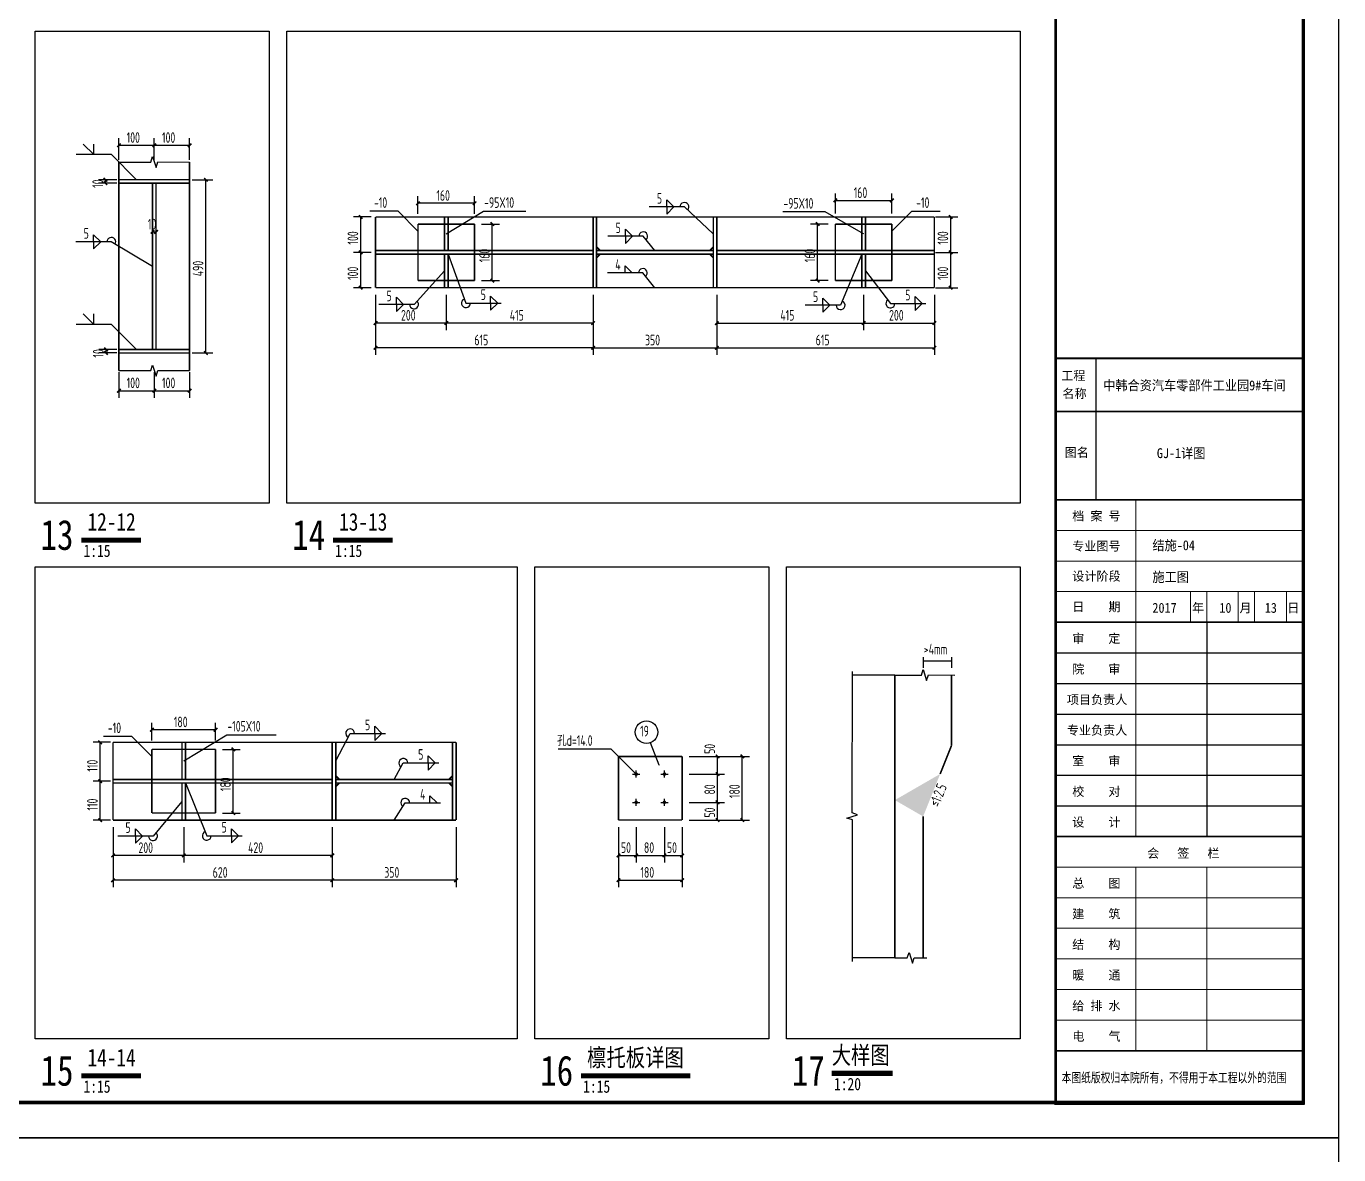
# Model space of a CAD drawing. Extents: x 4043574 to 4201224, y -1031091 to -644991.
# Drawn here: x 4111565 to 4148674, y -912766 to -880855 of the extents above; entities that cross this region are included whole.
import ezdxf

# ---------------------------------------------------------------- set-up
doc = ezdxf.new("R2010")
doc.units = 0
doc.header["$LTSCALE"] = 1000
doc.header["$MEASUREMENT"] = 0
for name, color, linetype in [('DIM_SYMB', 3, 'Continuous'), ('PUB_DIM', 3, 'Continuous'), ('PUB_TEXT', 7, 'Continuous'), ('PUB_TITLE', 4, 'Continuous'), ('墙线__粗线', 214, 'Continuous'), ('尺寸标注', 253, 'Continuous'), ('层10', 253, 'Continuous'), ('层1000', 2, 'Continuous'), ('焊缝标注', 253, 'Continuous'), ('编号标注', 253, 'Continuous'), ('螺栓孔标注', 253, 'Continuous'), ('钢板标注', 253, 'Continuous')]:
    doc.layers.add(name, color=color, linetype=linetype)
doc.layers.add('图签', color=130, linetype='Continuous', lineweight=20)
doc.styles.add('BIANHAO', font='SIMHEI.TTF', dxfattribs={"width": 0.8})
doc.styles.add('BILI', font='SIMHEI.TTF', dxfattribs={"width": 0.7, "height": 350})
doc.styles.add('TSSD', font='tssdeng.shx', dxfattribs={"width": 0.7, "height": 300, "bigfont": 'tssdchn.shx'})
doc.styles.add('TUMING', font='SimSun.ttf', dxfattribs={"width": 0.8, "height": 400})
doc.styles.add('图签字', font='SimSun.ttf', dxfattribs={"height": 250})

# ---------------------------------------------------------------- blocks, each defined once
blk = doc.blocks.new('$titleblk$00000195')
at = {"color": 4}
for p, q in [((-58.64, -136.95), (-58.64, -176.95)), ((-27.25, -211.55), (-27.25, -272.1)), ((-70, -220.2), (0, -220.2)), ((-70, -228.85), (0, -228.85)), ((-70, -237.5), (0, -237.5)), ((-70, -246.15), (0, -246.15)), ((-70, -254.8), (0, -254.8)), ((-70, -263.45), (0, -263.45))]:
    blk.add_line(p, q, dxfattribs=at)
at = {"color": 4, "const_width": 0.5}
blk.add_lwpolyline([(0, 136.4), (-70, 136.4)], dxfattribs=at)
at = {"layer": '图签', "color": 4}
for p, q in [((-40.03, 189.4), (-40.03, 173.4)), ((0, 181.4), (-40.03, 181.4)), ((-70, -185.6), (0, -185.6)), ((0, -194.25), (-70, -194.25)), ((-70, -202.9), (0, -202.9)), ((-52.32, -202.9), (-4.76, -202.9)), ((-47.32, -211.55), (-47.32, -202.9)), ((-31.92, -202.9), (-31.92, -211.55)), ((-27.25, -202.9), (-27.25, -211.55)), ((-18.46, -202.9), (-18.46, -211.55)), ((-13.8, -202.9), (-13.8, -211.55)), ((-4.76, -202.9), (-4.76, -211.55)), ((-4.76, -202.9), (-4.76, -211.55)), ((-47.32, -272.1), (-47.32, -211.55)), ((-4.76, -211.55), (-30.73, -211.55)), ((-27.25, -211.55), (-27.25, -272.1)), ((-70, -272.1), (0, -272.1)), ((-30.73, -272.1), (-52.32, -272.1)), ((-70, -280.75), (0, -280.75)), ((-47.32, -332.65), (-47.32, -280.75)), ((-47.32, -280.75), (-30.73, -280.75)), ((-27.25, -280.75), (-27.25, -332.65)), ((-27.25, -280.75), (-27.25, -332.65)), ((-70, -289.4), (0, -289.4)), ((-70, -298.05), (0, -298.05)), ((-70, -306.7), (0, -306.7)), ((-70, -315.35), (0, -315.35)), ((-70, -324), (0, -324)), ((-30.73, -332.65), (-47.32, -332.65))]:
    blk.add_line(p, q, dxfattribs=at)
at = {"layer": '图签'}
blk.add_line((-47.32, -211.55), (-47.32, -176.95), dxfattribs=at)
at = {"layer": '图签', "color": 4, "const_width": 0.8}
blk.add_lwpolyline([(-70, 226.4), (0, 226.4), (0, -347.6), (-70, -347.6), (-70, 226.4)], close=True, dxfattribs=at)
at = {"layer": '图签', "color": 4, "const_width": 0.5}
for points in [[(0, 189.4), (-70, 189.4)], [(0, 173.4), (-70, 173.4)], [(0, 99.4), (-70, 99.4)], [(0, -136.95), (-70, -136.95)], [(0, -151.95), (-70, -151.95)], [(0, -176.95), (-70, -176.95)], [(0, -211.55), (-70, -211.55)], [(-70, -272.1), (0, -272.1)], [(-70, -272.1), (0, -272.1)], [(-70, -332.65), (0, -332.65)]]:
    blk.add_lwpolyline(points, dxfattribs=at)
at = {"linetype": 'Continuous', "style": '图签字'}
for s, height, p in [('资质证书编号', 2.734, (-67.03, 179.99)), ('单位资质章', 2.734, (-67.7, 168.56)), ('注册师资质章', 2.734, (-67.04, 131.56)), ('工程', 2.5, (-68.41, -143.12)), ('名称', 2.5, (-68.08, -148.18)), ('图名', 2.5, (-67.46, -164.83)), ('档 案 号', 2.5, (-65.31, -182.8)), ('专业图号', 2.5, (-65.31, -191.29)), ('设计阶段', 2.5, (-65.31, -199.8)), ('日    期', 2.5, (-65.31, -208.45)), ('年', 2.5, (-31.46, -208.76)), ('月', 2.5, (-18.05, -208.76)), ('日', 2.5, (-4.55, -208.76)), ('审    定', 2.5, (-65.31, -217.4)), ('院    审', 2.5, (-65.31, -226.05)), ('项目负责人', 2.5, (-66.82, -234.7)), ('专业负责人', 2.5, (-66.82, -243.35)), ('室    审', 2.5, (-65.31, -252)), ('校    对', 2.5, (-65.31, -260.65)), ('设    计', 2.5, (-65.31, -269.3)), ('会   签   栏', 2.5, (-44.14, -278.11)), ('总    图', 2.5, (-65.31, -286.6)), ('建    筑', 2.5, (-65.31, -295.25)), ('结    构', 2.5, (-65.31, -303.9)), ('暖    通', 2.5, (-65.31, -312.55)), ('给 排 水', 2.5, (-65.31, -321.2)), ('电    气', 2.5, (-65.29, -329.85))]:
    blk.add_text(s, height=height, dxfattribs=at).set_placement(p)
at = {"color": 1, "linetype": 'Continuous', "style": '图签字', "width": 0.75}
blk.add_text('本图纸版权归本院所有，不得用于本工程以外的范围', height=2.7, dxfattribs=at).set_placement((-68.33, -341.58))
at = {"layer": 'PUB_DIM', "color": 3, "linetype": 'ByBlock', "style": '图签字', "width": 0.9}
for s, p in [('中韩合资汽车零部件工业园9#车间', (-56.56, -146)), ('施工图', (-42.66, -200.15))]:
    blk.add_text(s, height=2.8, dxfattribs=at).set_placement(p)
at = {"layer": 'PUB_DIM', "color": 1, "linetype": 'ByBlock', "style": '图签字', "width": 0.9}
for s, p in [('2017', (-42.66, -208.87)), ('10', (-23.74, -208.87)), ('13', (-10.91, -208.87))]:
    blk.add_text(s, height=2.8, dxfattribs=at).set_placement(p)

msp = doc.modelspace()

# ---------------------------------------------------------------- linework, layer by layer
at = {"linetype": 'ByBlock', "ltscale": 0.01}
for points in [[(4111815, -880991), (4118430, -880991), (4118430, -894341), (4111815, -894341)], [(4118930, -880991), (4139671, -880991), (4139671, -894341), (4118930, -894341)], [(4111815, -896141), (4125442, -896141), (4125442, -909491), (4111815, -909491)], [(4125942, -896141), (4132556, -896141), (4132556, -909491), (4125942, -909491)], [(4133056, -896141), (4139671, -896141), (4139671, -909491), (4133056, -909491)]]:
    msp.add_lwpolyline(points, close=True, dxfattribs=at)
at = {"layer": 'DIM_SYMB', "color": 3, "const_width": 143}
for points in [[(4113119, -895384), (4114813, -895384)], [(4120234, -895384), (4121928, -895384)], [(4113119, -910534), (4114813, -910534)], [(4127246, -910534), (4130339, -910534)]]:
    msp.add_lwpolyline(points, dxfattribs=at)
at = {"layer": 'DIM_SYMB', "color": 3, "const_width": 143, "elevation": 10611}
msp.add_lwpolyline([(4134339, -910464), (4136060, -910464)], dxfattribs=at)
at = {"layer": 'PUB_TITLE'}
for points in [[(4043574, -912291), (4148674, -912291), (4148674, -852891), (4043574, -852891)], [(4043574, -971691), (4148674, -971691), (4148674, -912291), (4043574, -912291)]]:
    msp.add_lwpolyline(points, close=True, dxfattribs=at)
at = {"layer": 'PUB_TITLE', "const_width": 100}
msp.add_lwpolyline([(4046074, -911291), (4147674, -911291), (4147674, -853891), (4046074, -853891)], close=True, dxfattribs=at)
at = {"layer": '墙线__粗线', "color": 253, "linetype": 'ByBlock'}
for p, q in [((4136924, -898700), (4136924, -899000)), ((4137724, -898700), (4137724, -899000)), ((4134917, -903100), (4134924, -899100)), ((4136874, -899200), (4136924, -899046)), ((4136924, -898800), (4137724, -898800)), ((4136924, -899046), (4137023, -899353)), ((4136124, -899200), (4134924, -899200)), ((4136124, -899200), (4136874, -899200)), ((4137023, -899353), (4137074, -899199)), ((4137074, -899199), (4137824, -899200)), ((4134770, -903250), (4135071, -903150)), ((4135071, -903150), (4134917, -903100)), ((4134924, -903300), (4134770, -903250)), ((4134924, -907300), (4134924, -903300)), ((4136124, -907200), (4134924, -907200)), ((4136124, -907200), (4136474, -907200)), ((4136474, -907200), (4136524, -907046)), ((4136524, -907046), (4136623, -907353)), ((4136623, -907353), (4136674, -907200)), ((4136674, -907200), (4137024, -907200))]:
    msp.add_line(p, q, dxfattribs=at)
at = {"layer": '墙线__粗线', "color": 2, "const_width": 45}
for points in [[(4136124, -902738), (4136124, -899200)], [(4137724, -901200), (4137724, -899200)], [(4137404, -901999), (4137724, -901200)]]:
    msp.add_lwpolyline(points, dxfattribs=at)
at = {"layer": '墙线__粗线', "color": 3, "const_width": 45}
for points in [[(4136124, -907200), (4136124, -902738)], [(4136924, -907200), (4136924, -903200)]]:
    msp.add_lwpolyline(points, dxfattribs=at)
at = {"layer": '墙线__粗线'}
msp.add_solid([(4136924, -903200), (4136124, -902738), (4137404, -901999)], dxfattribs=at)
at = {"layer": '尺寸标注', "color": 253, "linetype": 'ByBlock'}
for p, q in [((4114184, -884629), (4114184, -884022)), ((4115184, -884629), (4115184, -884022)), ((4116184, -884629), (4116184, -884022)), ((4115084, -884694), (4115134, -884540)), ((4115134, -884540), (4115234, -884846)), ((4114184, -884694), (4115084, -884694)), ((4115234, -884846), (4115284, -884693)), ((4115284, -884693), (4116184, -884694)), ((4114122, -885194), (4113604, -885194)), ((4114122, -885294), (4113604, -885294)), ((4116252, -885194), (4116843, -885194)), ((4122641, -886160), (4122641, -885661)), ((4124241, -886160), (4124241, -885661)), ((4134441, -886149), (4134441, -885580)), ((4136041, -886149), (4136041, -885580)), ((4115134, -886679), (4115134, -886469)), ((4115234, -886679), (4115234, -886469)), ((4121321, -886248), (4120821, -886248)), ((4124441, -886448), (4124941, -886448)), ((4134241, -886448), (4133741, -886448)), ((4137276, -886248), (4137903, -886248)), ((4121321, -887248), (4120821, -887248)), ((4137276, -887248), (4137903, -887248)), ((4121321, -888248), (4120821, -888248)), ((4124441, -888048), (4124941, -888048)), ((4134241, -888048), (4133741, -888048)), ((4137276, -888248), (4137903, -888248)), ((4121441, -888448), (4121441, -889448)), ((4121441, -888448), (4121441, -890148)), ((4123441, -888448), (4123441, -889448)), ((4123441, -888448), (4123441, -889448)), ((4127591, -888448), (4127591, -890148)), ((4127591, -888448), (4127591, -889448)), ((4127591, -888448), (4127591, -890148)), ((4131091, -888448), (4131091, -889448)), ((4131091, -888448), (4131091, -890148)), ((4131091, -888448), (4131091, -890148)), ((4135241, -888448), (4135241, -889448)), ((4135241, -888448), (4135241, -889448)), ((4137241, -888448), (4137241, -889448)), ((4137241, -888448), (4137241, -890148)), ((4114130, -889994), (4113621, -889994)), ((4114130, -890094), (4113621, -890094)), ((4116252, -890094), (4116843, -890094)), ((4114184, -890594), (4115084, -890594)), ((4115084, -890594), (4115134, -890440)), ((4115134, -890440), (4115234, -890746)), ((4115234, -890746), (4115284, -890593)), ((4115284, -890593), (4116184, -890594)), ((4114184, -890639), (4114184, -891360)), ((4115184, -890639), (4115184, -891360)), ((4116184, -890639), (4116184, -891360)), ((4115118, -901053), (4115118, -900548)), ((4116918, -901053), (4116918, -900548)), ((4113945, -901103), (4113455, -901103)), ((4117118, -901303), (4117618, -901303)), ((4130310, -901501), (4131310, -901501)), ((4130310, -901501), (4132010, -901501)), ((4130310, -902001), (4131310, -902001)), ((4130310, -902001), (4131310, -902001)), ((4113945, -902203), (4113455, -902203)), ((4130310, -902801), (4131310, -902801)), ((4130310, -902801), (4131310, -902801)), ((4117118, -903103), (4117618, -903103)), ((4113945, -903303), (4113455, -903303)), ((4114018, -903503), (4114018, -904503)), ((4114018, -903503), (4114018, -905203)), ((4116018, -903503), (4116018, -904503)), ((4116018, -903503), (4116018, -904503)), ((4120218, -903503), (4120218, -904503)), ((4120218, -903503), (4120218, -905203)), ((4120218, -903503), (4120218, -905203)), ((4123718, -903503), (4123718, -905203)), ((4128310, -903501), (4128310, -904501)), ((4128310, -903501), (4128310, -905201)), ((4128810, -903501), (4128810, -904501)), ((4128810, -903501), (4128810, -904501)), ((4129610, -903501), (4129610, -904501)), ((4129610, -903501), (4129610, -904501)), ((4130110, -903501), (4130110, -904501)), ((4130110, -903501), (4130110, -905201)), ((4130310, -903301), (4131310, -903301)), ((4130310, -903301), (4132010, -903301))]:
    msp.add_line(p, q, dxfattribs=at)
at = {"layer": '尺寸标注'}
for p, q in [((4114184, -884222), (4115184, -884222)), ((4115184, -884222), (4116184, -884222)), ((4113804, -885294), (4113804, -885194)), ((4116643, -890094), (4116643, -885194)), ((4134441, -885780), (4136041, -885780)), ((4124241, -885861), (4122641, -885861)), ((4121021, -887248), (4121021, -886248)), ((4124741, -888048), (4124741, -886448)), ((4133941, -888048), (4133941, -886448)), ((4137703, -887248), (4137703, -886248)), ((4115134, -886669), (4115234, -886669)), ((4121021, -888248), (4121021, -887248)), ((4137703, -888248), (4137703, -887248)), ((4123441, -889248), (4121441, -889248)), ((4127591, -889248), (4123441, -889248)), ((4131091, -889248), (4135241, -889248)), ((4135241, -889248), (4137241, -889248)), ((4113821, -890094), (4113821, -889994)), ((4127591, -889948), (4121441, -889948)), ((4127591, -889948), (4131091, -889948)), ((4131091, -889948), (4137241, -889948)), ((4114184, -891160), (4115184, -891160)), ((4115184, -891160), (4116184, -891160)), ((4116918, -900748), (4115118, -900748)), ((4113655, -902203), (4113655, -901103)), ((4117418, -903103), (4117418, -901303)), ((4131110, -902001), (4131110, -901501)), ((4131810, -903301), (4131810, -901501)), ((4131110, -902801), (4131110, -902001)), ((4113655, -903303), (4113655, -902203)), ((4131110, -903301), (4131110, -902801)), ((4116018, -904303), (4114018, -904303)), ((4120218, -904303), (4116018, -904303)), ((4128310, -904301), (4128810, -904301)), ((4128810, -904301), (4129610, -904301)), ((4129610, -904301), (4130110, -904301)), ((4120218, -905003), (4114018, -905003)), ((4123718, -905003), (4120218, -905003)), ((4128310, -905001), (4130110, -905001))]:
    msp.add_line(p, q, dxfattribs=at)
at = {"layer": '尺寸标注', "const_width": 45}
for points in [[(4114134, -884272), (4114234, -884172)], [(4115134, -884272), (4115234, -884172)], [(4116134, -884272), (4116234, -884172)], [(4113754, -885144), (4113854, -885244)], [(4113754, -885244), (4113854, -885344)], [(4116593, -885144), (4116693, -885244)], [(4122591, -885911), (4122691, -885811)], [(4124191, -885911), (4124291, -885811)], [(4134391, -885830), (4134491, -885730)], [(4135991, -885830), (4136091, -885730)], [(4120971, -886198), (4121071, -886298)], [(4124691, -886398), (4124791, -886498)], [(4133891, -886398), (4133991, -886498)], [(4137653, -886198), (4137753, -886298)], [(4115084, -886719), (4115184, -886619)], [(4115184, -886719), (4115284, -886619)], [(4120971, -887198), (4121071, -887298)], [(4137653, -887198), (4137753, -887298)], [(4124691, -887998), (4124791, -888098)], [(4133891, -887998), (4133991, -888098)], [(4120971, -888198), (4121071, -888298)], [(4137653, -888198), (4137753, -888298)], [(4121391, -889298), (4121491, -889198)], [(4123391, -889298), (4123491, -889198)], [(4123391, -889298), (4123491, -889198)], [(4127541, -889298), (4127641, -889198)], [(4131041, -889298), (4131141, -889198)], [(4135191, -889298), (4135291, -889198)], [(4135191, -889298), (4135291, -889198)], [(4137191, -889298), (4137291, -889198)], [(4121391, -889998), (4121491, -889898)], [(4127541, -889998), (4127641, -889898)], [(4127541, -889998), (4127641, -889898)], [(4131041, -889998), (4131141, -889898)], [(4131041, -889998), (4131141, -889898)], [(4137191, -889998), (4137291, -889898)], [(4113771, -889944), (4113871, -890044)], [(4113771, -890044), (4113871, -890144)], [(4116593, -890044), (4116693, -890144)], [(4114134, -891210), (4114234, -891110)], [(4115134, -891210), (4115234, -891110)], [(4116134, -891210), (4116234, -891110)], [(4115068, -900798), (4115168, -900698)], [(4116868, -900798), (4116968, -900698)], [(4113605, -901053), (4113705, -901153)], [(4117368, -901253), (4117468, -901353)], [(4131060, -901451), (4131160, -901551)], [(4131760, -901451), (4131860, -901551)], [(4131060, -901951), (4131160, -902051)], [(4131060, -901951), (4131160, -902051)], [(4113605, -902153), (4113705, -902253)], [(4131060, -902751), (4131160, -902851)], [(4131060, -902751), (4131160, -902851)], [(4113605, -903253), (4113705, -903353)], [(4117368, -903053), (4117468, -903153)], [(4131060, -903251), (4131160, -903351)], [(4131760, -903251), (4131860, -903351)], [(4113968, -904353), (4114068, -904253)], [(4115968, -904353), (4116068, -904253)], [(4115968, -904353), (4116068, -904253)], [(4120168, -904353), (4120268, -904253)], [(4128260, -904351), (4128360, -904251)], [(4128760, -904351), (4128860, -904251)], [(4128760, -904351), (4128860, -904251)], [(4129560, -904351), (4129660, -904251)], [(4129560, -904351), (4129660, -904251)], [(4130060, -904351), (4130160, -904251)], [(4113968, -905053), (4114068, -904953)], [(4120168, -905053), (4120268, -904953)], [(4120168, -905053), (4120268, -904953)], [(4123668, -905053), (4123768, -904953)], [(4128260, -905051), (4128360, -904951)], [(4130060, -905051), (4130160, -904951)]]:
    msp.add_lwpolyline(points, dxfattribs=at)
at = {"layer": '尺寸标注', "color": 3, "const_width": 45}
for points in [[(4114184, -890594), (4114184, -884694)], [(4116184, -890594), (4116184, -884694)], [(4127691, -886248), (4127591, -886248)], [(4127591, -886248), (4127591, -888248)], [(4127691, -888248), (4127691, -886248)], [(4131091, -886248), (4130991, -886248)], [(4130991, -886248), (4130991, -888248)], [(4131091, -888248), (4131091, -886248)], [(4127691, -887198), (4130991, -887198)], [(4127691, -887298), (4130991, -887298)], [(4127591, -888248), (4127691, -888248)], [(4130991, -888248), (4131091, -888248)], [(4120218, -903303), (4120218, -901103)], [(4120218, -901103), (4120318, -901103)], [(4120318, -901103), (4120318, -903303)], [(4123618, -903303), (4123618, -901103)], [(4123618, -901103), (4123718, -901103)], [(4123718, -901103), (4123718, -903303)], [(4123618, -902153), (4120318, -902153)], [(4123618, -902253), (4120318, -902253)], [(4120318, -903303), (4120218, -903303)], [(4123718, -903303), (4123618, -903303)]]:
    msp.add_lwpolyline(points, dxfattribs=at)
at = {"layer": '层10', "color": 7, "linetype": 'ByBlock'}
for p, q in [((4128710, -902001), (4128910, -902001)), ((4128810, -902101), (4128810, -901901)), ((4129510, -902001), (4129710, -902001)), ((4129610, -902101), (4129610, -901901)), ((4128710, -902801), (4128910, -902801)), ((4128810, -902901), (4128810, -902701)), ((4129510, -902801), (4129710, -902801)), ((4129610, -902901), (4129610, -902701))]:
    msp.add_line(p, q, dxfattribs=at)
at = {"layer": '层10', "const_width": 50}
for points in [[(4128835, -902001, 1), (4128785, -902001, 1), (4128835, -902001, 1)], [(4129635, -902001, 1), (4129585, -902001, 1), (4129635, -902001, 1)], [(4128835, -902801, 1), (4128785, -902801, 1), (4128835, -902801, 1)], [(4129635, -902801, 1), (4129585, -902801, 1), (4129635, -902801, 1)]]:
    msp.add_lwpolyline(points, format="xyb", dxfattribs=at)
at = {"layer": '层1000', "const_width": 45}
for points in [[(4130110, -901501), (4128310, -901501)], [(4128310, -901501), (4128310, -903301)], [(4130110, -903301), (4130110, -901501)], [(4128310, -903301), (4130110, -903301)]]:
    msp.add_lwpolyline(points, dxfattribs=at)
at = {"layer": '焊缝标注', "color": 253, "linetype": 'ByBlock'}
for p, q in [((4113478, -884486), (4113178, -884186)), ((4113478, -884486), (4113478, -884186)), ((4113978, -884486), (4112978, -884486)), ((4129875, -885964), (4129675, -885764)), ((4129675, -885964), (4129675, -885764)), ((4130175, -885964), (4129175, -885964)), ((4129875, -885964), (4129675, -886164)), ((4129675, -885964), (4129675, -886164)), ((4113670, -886952), (4113470, -886752)), ((4113470, -886952), (4113470, -886752)), ((4129010, -886795), (4128010, -886795)), ((4128710, -886795), (4128510, -886595)), ((4128510, -886795), (4128510, -886595)), ((4128710, -886795), (4128510, -886995)), ((4128510, -886795), (4128510, -886995)), ((4113970, -886952), (4112970, -886952)), ((4113670, -886952), (4113470, -887152)), ((4113470, -886952), (4113470, -887152)), ((4128699, -887832), (4128499, -887632)), ((4128499, -887832), (4128499, -887632)), ((4128999, -887832), (4127999, -887832)), ((4122531, -888720), (4121531, -888720)), ((4122231, -888720), (4122031, -888520)), ((4122031, -888720), (4122031, -888520)), ((4122231, -888720), (4122031, -888920)), ((4122031, -888720), (4122031, -888920)), ((4123995, -888685), (4124995, -888685)), ((4124695, -888485), (4124895, -888685)), ((4124695, -888685), (4124695, -888485)), ((4124695, -888885), (4124895, -888685)), ((4124695, -888685), (4124695, -888885)), ((4134590, -888743), (4133590, -888743)), ((4134290, -888743), (4134090, -888543)), ((4134090, -888743), (4134090, -888543)), ((4134290, -888743), (4134090, -888943)), ((4134090, -888743), (4134090, -888943)), ((4135997, -888697), (4136997, -888697)), ((4136697, -888497), (4136897, -888697)), ((4136697, -888697), (4136697, -888497)), ((4136697, -888897), (4136897, -888697)), ((4136697, -888697), (4136697, -888897)), ((4113478, -889286), (4113178, -888986)), ((4113478, -889286), (4113478, -888986)), ((4113978, -889286), (4112978, -889286)), ((4120723, -900850), (4121723, -900850)), ((4121423, -900650), (4121623, -900850)), ((4121423, -900850), (4121423, -900650)), ((4121423, -901050), (4121623, -900850)), ((4121423, -900850), (4121423, -901050)), ((4122226, -901687), (4123226, -901687)), ((4122926, -901487), (4123126, -901687)), ((4122926, -901687), (4122926, -901487)), ((4122926, -901887), (4123126, -901687)), ((4122926, -901687), (4122926, -901887)), ((4122280, -902814), (4123280, -902814)), ((4122980, -902614), (4123180, -902814)), ((4122980, -902814), (4122980, -902614)), ((4114850, -903754), (4114650, -903554)), ((4114650, -903754), (4114650, -903554)), ((4117368, -903546), (4117568, -903746)), ((4117368, -903746), (4117368, -903546)), ((4115150, -903754), (4114150, -903754)), ((4114850, -903754), (4114650, -903954)), ((4114650, -903754), (4114650, -903954)), ((4116668, -903746), (4117668, -903746)), ((4117368, -903946), (4117568, -903746)), ((4117368, -903746), (4117368, -903946))]:
    msp.add_line(p, q, dxfattribs=at)
at = {"layer": '焊缝标注'}
for p, q in [((4114684, -885194), (4113978, -884486)), ((4130991, -886723), (4130175, -885964)), ((4129341, -887198), (4129010, -886795)), ((4115134, -887644), (4113970, -886952)), ((4123491, -887298), (4123995, -888685)), ((4135191, -887298), (4134590, -888743)), ((4123391, -887773), (4122531, -888720)), ((4129341, -888248), (4128999, -887832)), ((4135291, -887773), (4135997, -888697)), ((4114684, -889994), (4113978, -889286)), ((4120318, -901628), (4120723, -900850)), ((4121968, -902153), (4122226, -901687)), ((4116068, -902253), (4116668, -903746)), ((4115968, -902778), (4115150, -903754)), ((4121968, -903303), (4122280, -902814))]:
    msp.add_line(p, q, dxfattribs=at)
at = {"layer": '焊缝标注', "color": 2, "const_width": 45}
for points in [[(4123391, -887198), (4123391, -886248)], [(4123491, -886248), (4123391, -886248)], [(4123491, -887198), (4123491, -886248)], [(4135191, -887198), (4135191, -886248)], [(4135191, -886248), (4135291, -886248)], [(4135291, -887198), (4135291, -886248)], [(4127591, -887198), (4121441, -887198)], [(4127591, -887298), (4121441, -887298)], [(4123391, -887298), (4123391, -888248)], [(4123491, -887298), (4123491, -888248)], [(4131091, -887198), (4137241, -887198)], [(4131091, -887298), (4137241, -887298)], [(4135191, -887298), (4135191, -888248)], [(4135291, -887298), (4135291, -888248)], [(4123491, -888248), (4123391, -888248)], [(4135191, -888248), (4135291, -888248)], [(4115968, -902153), (4115968, -901103)], [(4116068, -901103), (4115968, -901103)], [(4116068, -902153), (4116068, -901103)], [(4120218, -902153), (4114018, -902153)], [(4120218, -902253), (4114018, -902253)], [(4115968, -902253), (4115968, -903303)], [(4116068, -902253), (4116068, -903303)], [(4116068, -903303), (4115968, -903303)]]:
    msp.add_lwpolyline(points, dxfattribs=at)
at = {"layer": '焊缝标注'}
for centre, start, end in [((4130175, -885964), 317.0986, 180), ((4113970, -886952), 329.2704, 180), ((4129010, -886795), 309.3156, 180), ((4128999, -887832), 309.4266, 180), ((4122531, -888720), 180, 47.7862), ((4123995, -888685), 109.995, 0), ((4134590, -888743), 180, 67.4414), ((4135997, -888697), 127.3832, 0), ((4120723, -900850), 0, 242.5395), ((4122226, -901687), 0, 241.0785), ((4122280, -902814), 0, 237.4349), ((4115150, -903754), 180, 50.0115), ((4116668, -903746), 111.9003, 0)]:
    msp.add_arc(centre, 125, start, end, dxfattribs=at)
for points in [[(4114684, -885194), (4114624, -885113), (4114603, -885134)], [(4130991, -886723), (4130928, -886644), (4130907, -886666)], [(4129341, -887198), (4129289, -887111), (4129266, -887130)], [(4115134, -887644), (4115056, -887580), (4115040, -887606)], [(4123491, -887298), (4123511, -887397), (4123539, -887387)], [(4135191, -887298), (4135138, -887384), (4135166, -887396)], [(4123391, -887773), (4123312, -887837), (4123335, -887857)], [(4135291, -887773), (4135339, -887861), (4135363, -887843)], [(4129341, -888248), (4129289, -888161), (4129266, -888180)], [(4114684, -889994), (4114624, -889913), (4114603, -889934)], [(4120318, -901628), (4120378, -901546), (4120351, -901532)], [(4121968, -902153), (4122030, -902073), (4122004, -902058)], [(4116068, -902253), (4116092, -902351), (4116120, -902340)], [(4115968, -902778), (4115893, -902845), (4115916, -902864)], [(4121968, -903303), (4122035, -903227), (4122010, -903210)]]:
    msp.add_solid(points, dxfattribs=at)
at = {"layer": '编号标注', "color": 253, "linetype": 'ByBlock'}
msp.add_line((4129460, -901751), (4129215, -901117), dxfattribs=at)
at = {"layer": '编号标注', "color": 2, "const_width": 45}
for points in [[(4114184, -885194), (4116184, -885194)], [(4114184, -885294), (4114184, -885194)], [(4116184, -885294), (4114184, -885294)], [(4115234, -885294), (4115134, -885294)], [(4115134, -885294), (4115134, -889994)], [(4115234, -889994), (4115234, -885294)], [(4116184, -885194), (4116184, -885294)], [(4127591, -886248), (4121441, -886248)], [(4121441, -886248), (4121441, -888248)], [(4122641, -888048), (4122641, -886448)], [(4122641, -886448), (4124241, -886448)], [(4124241, -886448), (4124241, -888048)], [(4127591, -888248), (4127591, -886248)], [(4127691, -886248), (4130991, -886248)], [(4131091, -886248), (4137241, -886248)], [(4131091, -888248), (4131091, -886248)], [(4136041, -886448), (4134441, -886448)], [(4134441, -886448), (4134441, -888048)], [(4136041, -888048), (4136041, -886448)], [(4137241, -886248), (4137241, -888248)], [(4127691, -887098), (4127791, -887198)], [(4127691, -887398), (4127791, -887298)], [(4130991, -887098), (4130891, -887198)], [(4130991, -887398), (4130891, -887298)], [(4121441, -888248), (4127591, -888248)], [(4124241, -888048), (4122641, -888048)], [(4127691, -888248), (4130991, -888248)], [(4137241, -888248), (4131091, -888248)], [(4134441, -888048), (4136041, -888048)], [(4116184, -889994), (4114184, -889994)], [(4114184, -889994), (4114184, -890094)], [(4114184, -890094), (4116184, -890094)], [(4115134, -889994), (4115234, -889994)], [(4116184, -890094), (4116184, -889994)], [(4120218, -901103), (4114018, -901103)], [(4114018, -901103), (4114018, -903303)], [(4115118, -903103), (4115118, -901303)], [(4115118, -901303), (4116918, -901303)], [(4116918, -901303), (4116918, -903103)], [(4120218, -903303), (4120218, -901103)], [(4123618, -901103), (4120318, -901103)], [(4120318, -902053), (4120418, -902153)], [(4123618, -902053), (4123518, -902153)], [(4120318, -902353), (4120418, -902253)], [(4123618, -902353), (4123518, -902253)], [(4116918, -903103), (4115118, -903103)], [(4114018, -903303), (4120218, -903303)], [(4123618, -903303), (4120318, -903303)]]:
    msp.add_lwpolyline(points, dxfattribs=at)
at = {"layer": '编号标注', "const_width": 10}
msp.add_lwpolyline([(4129465, -901751, 1), (4129455, -901751, 1), (4129465, -901751, 1)], format="xyb", dxfattribs=at)
at = {"layer": '编号标注'}
msp.add_circle((4129101, -900818), 320, dxfattribs=at)
at = {"layer": '螺栓孔标注', "color": 253, "linetype": 'ByBlock'}
for p, q in [((4128103, -901293), (4126603, -901293)), ((4128810, -902001), (4128103, -901293))]:
    msp.add_line(p, q, dxfattribs=at)
at = {"layer": '螺栓孔标注', "const_width": 10}
msp.add_lwpolyline([(4128815, -902001, 1), (4128805, -902001, 1), (4128815, -902001, 1)], format="xyb", dxfattribs=at)
at = {"layer": '钢板标注', "color": 253, "linetype": 'ByBlock'}
for p, q in [((4122076, -886081), (4121276, -886081)), ((4122641, -886648), (4122076, -886081)), ((4123441, -886723), (4124491, -886080)), ((4124491, -886080), (4125691, -886080)), ((4134152, -886103), (4132952, -886103)), ((4135241, -886723), (4134152, -886103)), ((4136041, -886648), (4136607, -886082)), ((4136607, -886082), (4137407, -886082)), ((4114553, -900936), (4113753, -900936)), ((4115118, -901503), (4114553, -900936)), ((4116018, -901628), (4117232, -900889)), ((4117232, -900889), (4118632, -900889))]:
    msp.add_line(p, q, dxfattribs=at)
at = {"layer": '钢板标注', "const_width": 10}
for points in [[(4122646, -886648, 1), (4122636, -886648, 1), (4122646, -886648, 1)], [(4123446, -886723, 1), (4123436, -886723, 1), (4123446, -886723, 1)], [(4135246, -886723, 1), (4135236, -886723, 1), (4135246, -886723, 1)], [(4136046, -886648, 1), (4136036, -886648, 1), (4136046, -886648, 1)], [(4115123, -901503, 1), (4115113, -901503, 1), (4115123, -901503, 1)], [(4116023, -901628, 1), (4116013, -901628, 1), (4116023, -901628, 1)]]:
    msp.add_lwpolyline(points, format="xyb", dxfattribs=at)

# ---------------------------------------------------------------- block references
at = {"layer": 'PUB_TITLE', "xscale": 100.05, "yscale": 100.05, "zscale": 100.05}
msp.add_blockref('$titleblk$00000195', (4147674, -876543), dxfattribs=at)

# ---------------------------------------------------------------- texts
at = {"layer": 'DIM_SYMB', "color": 7, "style": 'TUMING', "width": 0.8}
for s, height, p in [('12-12', 501, (4113297, -895118)), ('13-13', 501, (4120411, -895118)), ('14-14', 501, (4113297, -910268)), ('檩托板详图', 501, (4127423, -910268)), ('大样图', 500.5, (4134339, -910199, 10611))]:
    msp.add_text(s, height=height, dxfattribs=at).set_placement(p)
at = {"layer": 'PUB_DIM', "linetype": 'ByBlock', "style": '图签字', "width": 0.9}
for s, p in [('GJ-1详图', (4143531, -893067)), ('结施-04', (4143406, -895671))]:
    msp.add_text(s, height=280.1, dxfattribs=at).set_placement(p)
at = {"layer": 'PUB_TEXT', "width": 0.8}
for s, height, style, p in [('13', 851.7, 'BIANHAO', (4111973, -895663)), ('14', 851.7, 'BIANHAO', (4119088, -895663)), ('1:15', 350.7, 'BILI', (4113185, -895862)), ('1:15', 350.7, 'BILI', (4120300, -895862)), ('15', 851.7, 'BIANHAO', (4111973, -910813)), ('16', 851.7, 'BIANHAO', (4126100, -910813)), ('17', 851.7, 'BIANHAO', (4133215, -910813)), ('1:20', 350.4, 'BILI', (4134404, -910942, 10611)), ('1:15', 350.7, 'BILI', (4113185, -911012)), ('1:15', 350.7, 'BILI', (4127312, -911012))]:
    msp.add_text(s, height=height, dxfattribs=dict(at, style=style)).set_placement(p)
at = {"layer": '墙线__粗线', "color": 253, "style": 'TSSD', "width": 0.7}
msp.add_text('>4mm', height=300, dxfattribs=at).set_placement((4136944, -898618))
msp.add_text('≤1:2.5', height=300, rotation=68.1974, dxfattribs=at).set_placement((4137366, -902949))
at = {"layer": '尺寸标注', "style": 'TSSD', "width": 0.7}
for s, p in [('100', (4114404, -884152)), ('100', (4115404, -884152)), ('160', (4134961, -885710)), ('160', (4123161, -885791)), ('10', (4115004, -886599)), ('200', (4122161, -889178)), ('415', (4125236, -889178)), ('415', (4132886, -889178)), ('200', (4135961, -889178)), ('615', (4124236, -889878)), ('350', (4129061, -889878)), ('615', (4133886, -889878)), ('100', (4114404, -891090)), ('100', (4115404, -891090)), ('180', (4115738, -900678)), ('200', (4114738, -904233)), ('420', (4117838, -904233)), ('50', (4128380, -904231)), ('80', (4129030, -904231)), ('50', (4129680, -904231)), ('620', (4116838, -904933)), ('350', (4121688, -904933)), ('180', (4128930, -904931))]:
    msp.add_text(s, height=300, dxfattribs=at).set_placement(p)
for s, rotation, p in [('10', 90, (4113734, -885424)), ('100', 90, (4120951, -887028)), ('100', 90, (4137633, -887028)), ('160', 90, (4124671, -887528)), ('160', 90, (4133871, -887528)), ('490', 90, (4116573, -887924)), ('100', 90, (4120951, -888028)), ('100', 90, (4137633, -888028)), ('10', 89.9959, (4113751, -890224)), ('50', 90, (4131040, -901431)), ('110', 90, (4113585, -901933)), ('180', 90, (4117348, -902483)), ('80', 90, (4131040, -902581)), ('180', 90, (4131740, -902681)), ('110', 90, (4113585, -903033)), ('50', 90, (4131040, -903231))]:
    msp.add_text(s, height=300, rotation=rotation, dxfattribs=at).set_placement(p)
at = {"layer": '焊缝标注', "style": 'TSSD', "width": 0.7}
for s, p in [('5', (4129395, -885874)), ('5', (4128230, -886705)), ('5', (4113190, -886862)), ('4', (4128219, -887742)), ('5', (4121751, -888630)), ('5', (4124415, -888595)), ('5', (4133810, -888653)), ('5', (4136417, -888607)), ('5', (4121143, -900760)), ('5', (4122646, -901597)), ('4', (4122700, -902724)), ('5', (4114370, -903664)), ('5', (4117088, -903656))]:
    msp.add_text(s, height=300, dxfattribs=at).set_placement(p)
at = {"layer": '编号标注', "style": 'TSSD', "width": 0.7}
msp.add_text('19', height=300, dxfattribs=at).set_placement((4128921, -900935))
at = {"layer": '螺栓孔标注', "style": 'TSSD', "width": 0.7}
msp.add_text('孔d=14.0', height=300, dxfattribs=at).set_placement((4126573, -901203))
at = {"layer": '钢板标注', "style": 'TSSD', "width": 0.7}
for s, p in [('-10', (4121396, -885991)), ('-95X10', (4124511, -885990)), ('-95X10', (4132972, -886013)), ('-10', (4136726, -885992)), ('-10', (4113873, -900846)), ('-105X10', (4117252, -900799))]:
    msp.add_text(s, height=300, dxfattribs=at).set_placement(p)

doc.saveas('drawing.dxf')
